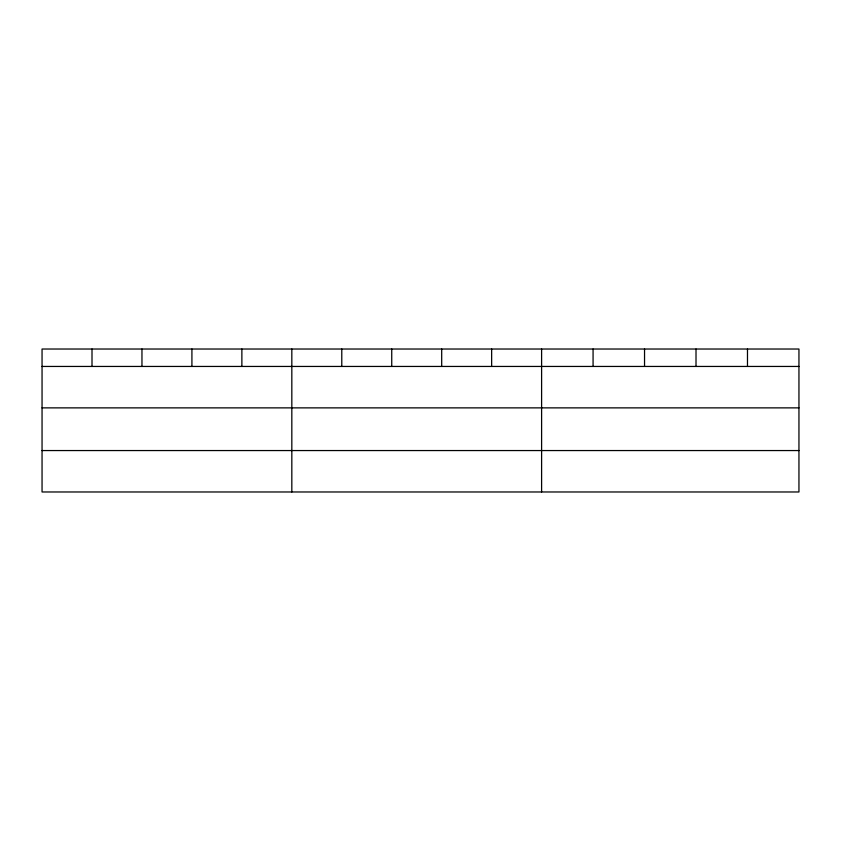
<?xml version="1.0" encoding="UTF-8"?>
<svg xmlns="http://www.w3.org/2000/svg" width="841" height="841" viewBox="0 0 841 841"><rect width="100%" height="100%" fill="white"/><g stroke="black" fill="none" stroke-linecap="round" stroke-linejoin="round"><path stroke-width="1.26" d="M798.95 407.874L798.95 349.026L42.05 349.026L42.05 491.974L798.95 491.974L798.95 407.874L42.05 407.874M42.05 366.445L798.95 366.445M42.05 450.555L798.95 450.555M747.481 349.026L747.481 366.445M696.012 349.026L696.012 366.445M644.542 349.026L644.542 366.445M593.073 349.026L593.073 366.445M541.604 349.026L541.604 491.974M491.649 349.026L491.649 366.445M441.693 349.026L441.693 366.445M391.738 349.026L391.738 366.445M341.782 349.026L341.782 366.445M291.827 349.026L291.827 491.974M241.872 349.026L241.872 366.445M191.916 349.026L191.916 366.445M141.961 349.026L141.961 366.445M92.005 349.026L92.005 366.445"/></g></svg>
